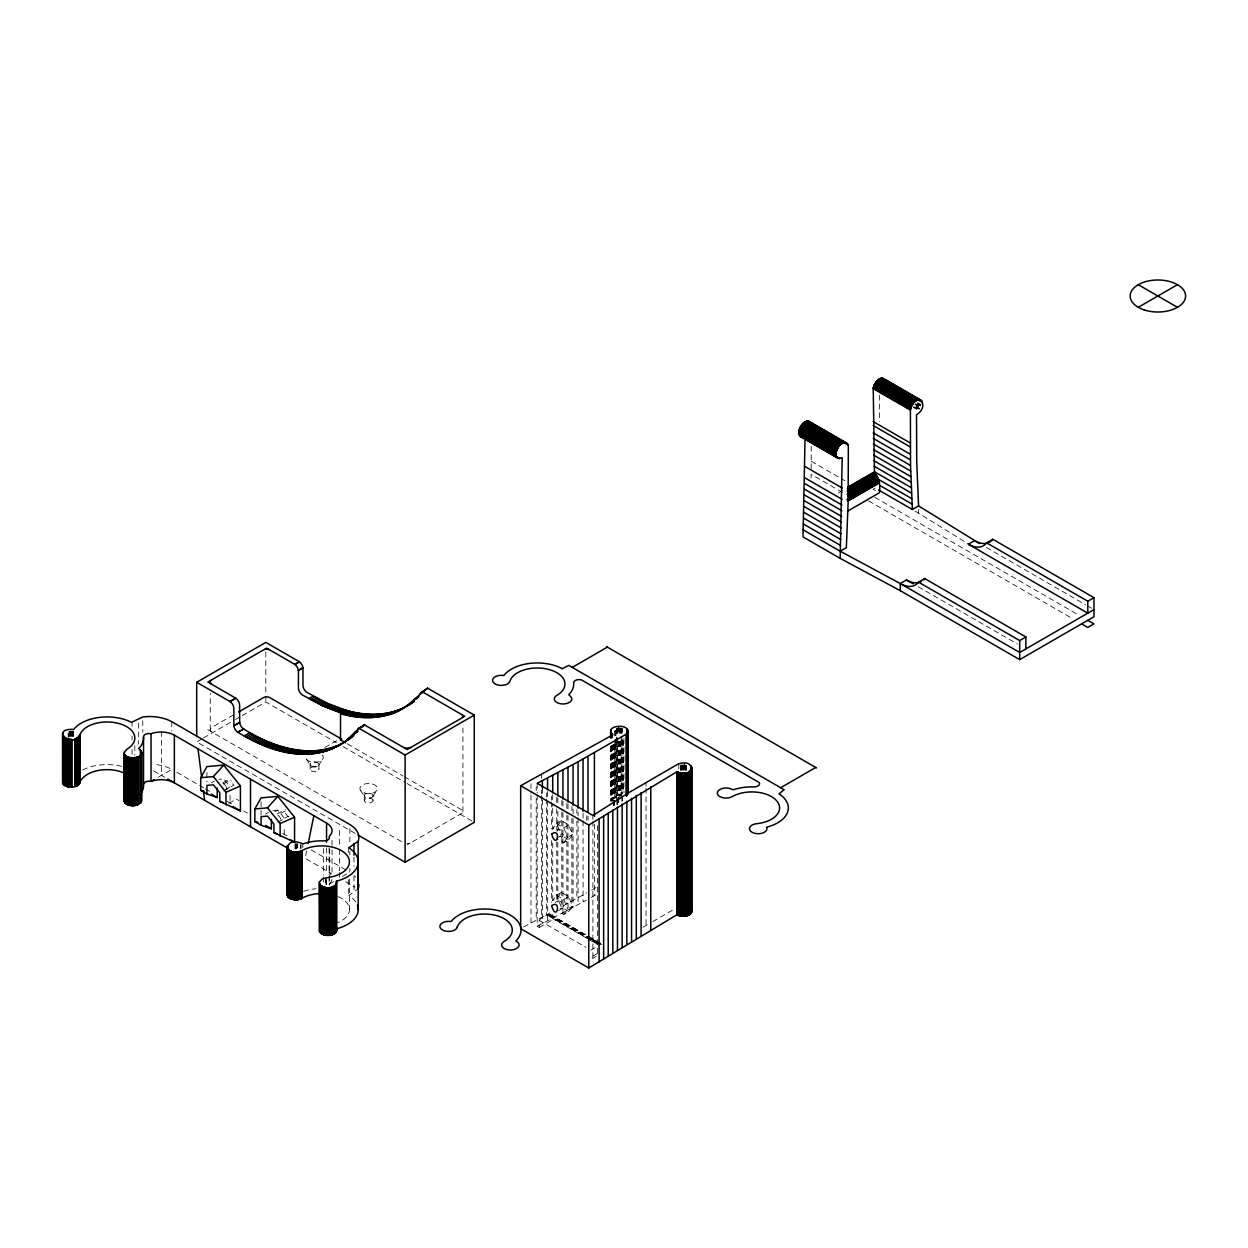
<?xml version="1.0" encoding="UTF-8"?>
<svg xmlns="http://www.w3.org/2000/svg" width="1248" height="1248" viewBox="0 0 1248 1248"><rect width="100%" height="100%" fill="white"/><g stroke="black" fill="none" stroke-linecap="round" stroke-linejoin="round"><path stroke-width="0.75" stroke-dasharray="5 3.75" d="M210.257 729.799L210.257 693.436M284.248 834.335L284.248 826.706M462.93 811.668L462.93 725.962M811.2 468.64L811.216 445.77M811.06 478.124L811.122 474.318L844.896 493.818M556.998 831.308L557.903 829.312L560.087 829.53L563.176 834.865L562.567 836.644L556.904 839.951M306.649 850.886L305.136 858.296L331.406 873.522M563.051 907.436L563.144 906.157M557.216 901.836C559.51 898.919 563.066 903.536 563.144 906.048M318.614 765.336L322.702 759.08M372.762 796.598L376.849 790.343M561.319 820.654L556.374 823.508L552.661 828.797L557.606 825.926L561.319 820.654L568.76 824.944L572.473 834.506L568.76 839.795L563.8 842.65L559.338 840.076M563.8 842.65L567.512 837.377L572.473 834.506M561.319 892.382L556.374 895.237L552.661 900.526L557.606 897.655L561.319 892.382L568.76 896.657L572.473 906.235L568.76 911.524L563.8 914.378L559.338 911.804M563.8 914.378L567.512 909.09L572.473 906.235M562.754 908.123L556.904 911.68M355.774 902.008A36.488 21.06 0 0 0 348.816 895.456L358.114 888.95M597.262 953.566L590.834 957.278L592.894 958.464L597.449 955.469L597.449 824.086M407.191 844.849L410.062 843.008M642.876 927.264L649.444 923.442M591.209 897.437L597.761 893.677M233.594 714.854L211.957 727.334A5.834 3.37 0 0 0 211.957 732.108L403.057 842.462M201.755 738.988L196.7 741.905L356.382 834.101M203.44 738.005L233.782 720.486M235.482 719.519L240.536 716.602M242.221 715.619L265.824 702L336.43 742.747M158.449 777.098L171.787 769.392A31.871 18.408 0 0 0 153.192 764.322M211.349 782.839L214.297 781.139M222.955 782.792L230.334 778.534M223.673 783.869L231.036 779.61M225.685 789.422L230.1 786.864L223.673 778.861L218.852 779.298M223.673 791.014L233.984 785.054A4.384 2.527 60 0 1 230.911 780.078M228.93 803.275L236.293 799.016L239.054 800.608M265.481 814.102L268.429 812.401M274.872 811.824L277.82 810.124L284.248 818.126L281.299 819.827M277.103 814.055L284.482 809.796M285.184 810.872L277.82 815.131A4.384 2.527 60 0 1 280.909 820.482M838.36 493.054L845.052 489.185M277.82 822.276L288.132 816.317M875.238 488.062L873.163 489.247L876.268 491.041M333.544 881.618L329.098 884.177A5.554 3.198 0 0 1 329.347 884.692M342.436 876.486L349.846 872.196L349.846 868.39M556.374 823.508L563.8 827.798L568.76 824.944M556.374 838.36L561.319 835.505L568.76 839.795M555.22 902.585L557.903 901.04M556.374 895.237L563.8 899.527L568.76 896.657M523.614 926.983L549.947 913.006M591.677 890.058L598.229 886.267M537.186 794.914L537.186 926.297L539.245 927.482L539.245 920.338C541.18 917.093 553.816 910.541 553.691 919.152L586.981 938.371M539.245 927.482L553.691 919.152M590.834 950.134L599.414 945.188M652.813 921.508L674.653 908.965M561.818 812.042L561.818 906.703L586.763 892.897M324.932 747.396L337.553 740.329M537.186 926.297L586.373 900.198M562.271 836.862L560.087 836.644M562.271 908.591L560.087 908.372M272.984 810.56L277.82 810.124M207.839 729.721L211.021 731.39M917.514 402.714L920.899 404.664M917.436 403.12L920.821 405.07M917.358 403.525L920.728 405.475M917.249 403.946L920.618 405.896M915.283 403.806L918.668 405.756M915.127 404.227L918.512 406.177M914.971 404.648L918.341 406.598M916.266 406.442L919.651 408.392M916.063 406.864L919.433 408.798M915.845 407.254L919.214 409.204M913.91 406.676L917.296 408.626M913.661 407.066L917.046 409.016M913.411 407.441L916.781 409.391M986.341 547.435L1085.573 604.734M1087.258 605.701L1092.296 608.618M915.19 511.134L967.98 543.707M874.848 497.359L1077.726 614.5M811.247 461.276L845.005 480.776M868.655 500.932L1073.218 619.039M918.232 586.763L1017.463 644.046M347.24 743.761L402.761 775.819M404.446 776.786L461.651 809.827A4.384 2.527 0 0 1 461.651 813.4L411.31 842.462A5.834 3.37 0 0 1 407.051 843.445M343.153 746.632L405.335 782.543M407.02 783.51L474.256 822.323M568.76 911.524L561.319 907.234L557.606 897.655M550.867 914.784L601.567 943.847M550.306 914.737L600.522 943.566M550.025 914.737L589.961 937.794M591.427 938.652L601.614 944.533M549.416 914.815L598.213 942.77M549.104 914.893L600.694 944.674M548.792 914.987L590.398 939.011M591.833 939.838L600.382 944.767M548.465 915.112L596.887 943.051M548.153 915.236L598.073 944.065M547.825 915.392L597.745 944.221M588.635 939.323L596.965 944.128M539.245 920.338L585.842 947.248M176.826 772.309L203.705 787.831M205.39 788.798L212.098 792.667M227.23 801.403L233.938 805.288M244.015 811.106L247.385 813.041M282.656 833.414L287.695 836.316M311.22 849.888L346.492 870.262M153.644 770.905L164.627 777.239M345.68 881.774L355.009 887.156M360.5 790.343L364.588 796.598M306.353 759.08L310.44 765.336M563.8 827.798L567.512 837.377M557.606 825.926L561.319 835.505M563.8 899.527L567.512 909.09M918.575 509.496L918.575 513.068M879.372 395.257L879.372 421.746M686.322 765.352L686.322 771.155M685.885 765.274L685.885 771.061M685.448 765.196L685.448 770.999M684.996 765.133L684.996 770.936M684.544 763.152L684.544 770.874M684.091 765.055L684.091 770.843M683.639 765.024L683.639 770.827M683.171 765.024L683.171 770.812M682.718 765.024L682.718 770.827M682.266 765.055L682.266 770.843M681.798 765.086L681.798 770.874M681.361 765.133L681.361 770.936M680.909 765.196L680.909 770.999M680.472 765.274L680.472 771.061M678.787 763.776L678.787 769.564M646.027 782.449L646.027 786.318M646.027 788.252L646.027 925.423M623.953 738.551L623.953 792.652M623.563 740.345L623.563 792.511M623.158 740.22L623.158 792.386M622.736 740.095L622.736 792.262M622.315 728.411L622.315 732.28M622.315 740.002L622.315 794.102M622.315 796.037L622.315 801.824M621.878 728.317L621.878 734.12M621.878 736.055L621.878 794.009M621.878 795.943L621.878 801.746M621.442 728.239L621.442 737.911M621.442 739.83L621.442 797.8M621.005 728.177L621.005 737.849M621.005 739.768L621.005 797.737M620.552 728.13L620.552 733.933M620.552 741.655L620.552 795.756M620.084 728.099L620.084 733.902M620.084 741.624L620.084 795.725M619.632 728.083L619.632 733.871M619.632 741.608L619.632 795.709M619.18 728.068L619.18 733.871M619.18 741.593L619.18 799.562M618.712 726.149L618.712 733.871M618.712 741.608L618.712 795.709M618.712 797.628L618.712 803.431M618.259 726.164L618.259 733.902M618.259 741.624L618.259 795.725M618.259 797.659L618.259 803.447M617.807 728.13L617.807 733.933M617.807 741.655L617.807 795.756M617.807 797.69L617.807 803.478M617.354 728.177L617.354 735.914M617.354 737.849L617.354 797.737M617.354 799.672L617.354 805.459M616.902 728.239L616.902 735.977M616.902 737.911L616.902 797.8M616.902 799.734L616.902 805.522M616.465 728.317L616.465 739.908M616.465 741.842L616.465 801.746M616.028 730.345L616.028 738.067M616.028 740.002L616.028 797.956M615.607 730.439L615.607 742.03M615.607 743.964L615.607 798.065M615.186 730.548L615.186 742.154M615.186 744.073L615.186 796.24M614.796 730.688L614.796 738.41M614.796 740.345L614.796 796.38M614.406 744.338L614.406 798.439M614.406 800.374L614.406 806.177M614.016 744.494L614.016 798.595M614.016 800.53L614.016 806.317M613.657 744.65L613.657 798.751M613.657 800.686L613.657 806.489M613.314 744.822L613.314 798.923M613.314 800.857L613.314 806.66M612.971 745.009L612.971 801.044M612.659 745.196L612.659 801.232M612.362 745.399L612.362 800.077M612.082 745.618L612.082 799.874M611.816 745.555L611.816 799.937M611.582 745.321L611.582 800.155M611.364 746.288L611.364 801.122M611.161 746.538L611.161 800.888M610.834 746.288L610.834 801.122M610.412 746.398L610.412 801.029M594.407 824.132L594.407 895.627M592.894 815.49L592.894 819.359M592.894 821.293L592.894 958.464M588.026 816.176L588.026 820.045M586.763 815.615L586.763 821.402M583.066 813.166L583.066 818.969M583.066 820.903L583.066 902.039M578.074 812.074L578.074 815.927M578.074 817.861L578.074 904.816M576.872 809.593L576.872 813.462M576.872 821.184L576.872 898.466M573.05 809.016L573.05 816.754M573.05 818.672L573.05 907.561M571.88 806.567L571.88 810.42M571.88 818.158L571.88 901.228M568.012 804.024L568.012 813.68M568.012 815.615L568.012 910.291M566.873 803.509L566.873 813.166M566.873 815.1L566.873 903.973M562.942 800.935L562.942 810.592M562.942 812.526L562.942 912.99M561.818 800.452L561.818 810.108M557.84 797.831L557.84 803.634M557.84 811.356L557.84 830.684M557.84 842.275L557.84 902.164M556.748 797.363L556.748 807.019M556.748 808.954L556.748 830.201M556.748 841.792L556.748 901.696M552.724 794.711L552.724 806.302M552.724 808.236L552.724 829.499M552.724 843.024L552.724 900.978M552.724 914.503L552.724 918.372M551.647 796.193L551.647 800.062M551.647 801.98L551.647 829.031M551.647 840.637L551.647 902.46M547.56 791.575L547.56 799.313M547.56 801.247L547.56 921.024M546.53 793.073L546.53 796.942M546.53 798.876L546.53 914.8M542.381 788.424L542.381 798.08M542.381 800.015L542.381 923.676M541.382 774.478L541.382 778.346M541.382 789.937L541.382 793.806M541.382 795.74L541.382 917.452M537.186 783.323L537.186 792.979M536.203 786.786L536.203 790.655M536.203 798.377L536.203 920.104M530.993 783.619L530.993 793.276M530.993 795.21L530.993 922.724M373.058 795.678A4.384 2.527 0 0 1 366.491 797.878A4.384 2.527 0 0 1 366.491 793.494A4.384 2.527 0 0 1 373.058 795.678L373.058 800.452A4.384 2.527 0 0 1 366.491 802.636A4.384 2.527 0 0 1 366.491 798.268A4.384 2.527 0 0 1 373.058 800.452M364.291 795.678L364.291 800.452M353.98 857.017L353.98 866.549M353.98 876.08L353.98 891.337M349.846 828.36L349.846 841.698M349.846 851.23L349.846 855.052M349.44 879.06L349.44 909.558M348.301 847.486L348.301 853.211M348.301 879.902L348.301 895.144M339.472 830.528L339.472 847.688M339.472 849.592L339.472 870.574M339.472 872.477L339.472 878.186M332.03 840.278L332.03 847.907M332.03 849.81L332.03 872.695M329.456 848.999L329.456 885.222M329.098 847.969L329.098 874.645M329.098 876.564L329.098 884.177A18.767 10.826 0 0 0 331.906 879.622M326.555 847.844L326.555 870.714A18.767 10.826 0 0 1 331.001 874.817M326.524 879.575L326.524 885.284M326.071 879.622L326.071 885.347M325.634 877.781L325.634 885.409M323.622 848.484L323.622 875.176M323.622 877.079L323.622 882.804M318.911 764.431L318.911 769.189A4.384 2.527 0 0 1 312.343 771.373A4.384 2.527 0 0 1 312.343 767.005A4.384 2.527 0 0 1 318.911 769.189M310.144 764.431L310.144 769.189M302.812 843.898L302.812 847.704M301.064 844.818L301.064 848.64M300.674 844.662L300.674 848.484M297.726 843.96L297.726 847.782M297.274 843.913L297.274 847.735M296.821 843.882L296.821 847.688M296.369 843.866L296.369 849.576M295.916 843.851L295.916 849.576M295.448 843.866L295.448 849.576M294.996 843.882L294.996 849.607M265.824 652.002L265.824 694.309M265.824 696.228L265.824 702M261.066 801.7L261.066 815.162M230.1 795.444L230.1 803.072M206.918 772.403L206.918 782.059M171.787 721.734L171.787 731.266M161.413 731.546L161.413 775.382M142.771 720.782L142.771 732.217M138.653 723.169L138.653 744.136M134.815 745.618L134.815 755.149M132.054 722.639L132.054 726.445M132.054 735.977L132.054 739.799M132.054 749.33L132.054 755.04M73.57 731.375L73.71 737.116M73.133 731.312L73.133 737.022M72.68 731.25L72.68 736.975M72.228 731.219L72.228 736.944M71.776 731.188L71.776 736.913M71.308 731.188L71.308 736.897M70.855 731.188L70.855 736.897M70.387 731.203L70.387 736.913M69.935 731.234L69.935 736.944M69.482 731.266L69.482 736.991M69.046 731.328L69.046 737.053M68.593 733.309L68.593 737.116M68.156 733.387L68.156 737.209M322.327 754.978A8.752 5.054 0 0 1 315.9 762.263A8.752 5.054 0 0 1 305.885 756.491M303.467 891.322A36.488 21.06 0 0 1 315.994 888.748M338.005 896.61A27.721 16.006 0 0 1 338.005 922.506M82.68 770A36.488 21.06 0 0 1 121.93 766.397M288.943 816.66A4.384 2.527 60 0 1 285.683 813.493A4.384 2.527 60 0 1 285.449 809.406M223.033 783.572A4.384 2.527 60 0 1 225.857 786.178M226.169 786.786A4.384 2.527 60 0 1 226.762 789.407M354.572 875.815A31.871 18.408 0 0 1 355.789 877.157M312.14 766.537A4.384 2.527 0 0 0 318.895 764.556A4.384 2.527 0 0 0 312.546 762.169A4.384 2.527 0 0 0 312.14 766.537M364.291 792.917A8.752 5.054 0 0 0 377.426 788.533A8.752 5.054 0 0 0 364.291 784.165A8.752 5.054 0 0 0 364.291 792.917"/><path stroke-width="1.5" d="M206.918 793.978L206.918 785.398L213.361 784.82L219.788 792.823L219.788 801.403L240.427 810.935L240.427 785.944L223.673 765.102L206.918 766.6L200.725 777.691L200.725 790.405L206.918 793.978L217.23 797.55L217.23 788.018M261.066 825.24L261.066 816.66L267.493 816.083L273.936 824.086L273.936 832.666L294.575 842.197L294.575 817.206L277.82 796.364L261.066 797.862L254.873 808.954L254.873 821.652L261.066 825.24L271.378 828.812L271.378 819.281M345.556 742.794L340.517 739.877L340.532 713.669L346.304 710.33C366.07 716.087 388.487 716.321 406.895 706.134M874.505 475.332L873.241 388.627C873.506 383.651 880.292 374.618 885.035 380.016M918.575 505.924L912.382 509.496L910.541 465.457L910.4 410.062C914.378 390.421 932.053 404.212 916.516 414.804L916.734 461.885L918.575 505.924L979.618 543.551M986.638 542.849L1087.788 601.24L1087.788 613.158L968.37 544.222A30.155 17.41 60 0 0 986.638 542.849L992.831 539.276L1093.981 597.667L1093.981 616.73L1019.694 659.63L900.276 590.678L840.154 558.355L803.01 536.905L805.054 438.157M840.154 558.355L842.197 457.72L838.048 458.281L800.67 436.706C795.116 431.558 803.696 417.581 810.42 422.432M837.814 458.156C830.996 452.743 844.069 435.989 848.328 445.895L848.172 501.462L846.347 547.622L840.154 551.195L803.01 529.76M124.176 800.015C124.426 808.844 145.486 806.77 140.462 798.018M319.316 882.196C320.221 890.183 337.693 889.621 336.539 881.135A36.488 21.06 0 0 0 348.816 847.798L358.114 841.292A31.871 18.408 0 0 0 349.846 824.538L171.787 721.734A31.871 18.408 0 0 0 142.771 716.976L131.492 722.342A36.488 21.06 0 0 0 73.757 729.425C49.078 728.068 72.821 750.344 80.309 733.84A27.721 16.006 0 0 1 120.323 723.918A27.721 16.006 0 0 1 127.686 748.706C112.694 760.874 152.802 760.594 138.684 748.519A36.488 21.06 0 0 0 143.52 736.882A5.554 3.198 0 0 1 151.039 733.715A18.767 10.826 0 0 1 174.361 735.181L326.555 823.056A18.767 10.826 0 0 1 329.098 836.519A5.554 3.198 0 0 1 323.622 840.871A36.488 21.06 0 0 0 303.467 843.664L302.812 843.898C282.516 834.46 283.967 860.137 303.155 849.997A27.721 16.006 0 0 1 346.07 854.256A27.721 16.006 0 0 1 328.879 877.36L322.405 878.764L319.316 882.196L319.41 931.18C322.436 937.654 337.568 936.78 336.539 928.793A36.488 21.06 0 0 0 357.396 905.174M457.314 927.014L457.439 926.718A27.721 16.006 0 0 1 497.141 915.782A27.721 16.006 0 0 1 505.159 940.758L504.847 941.008A8.752 5.054 0 0 0 503.412 948.028A8.752 5.054 0 0 0 515.502 949.042L517.702 947.7A8.752 5.054 0 0 0 515.861 941.008L516.157 940.586A36.488 21.06 0 0 0 501.119 911.29A36.488 21.06 0 0 0 451.23 921.476L451.043 921.539A8.752 5.054 0 0 0 440.092 925.252A8.752 5.054 0 0 0 447.112 931.367A8.752 5.054 0 0 0 457.314 927.014L457.361 926.749M308.178 843.476L313.872 815.693M520.666 785.71L588.775 825.022L676.978 771.732C693.935 779.891 697.039 757.692 678.023 764.057L630.131 791.887L592.894 815.49L537.186 783.323L578.074 761.826L626.278 734.183C634.343 722.686 602.113 724.558 612.971 734.776L520.666 785.71L520.666 928.684L588.775 967.996L676.978 914.706C681.424 918.138 695.12 915.86 690.768 908.591M63.04 780.094C60.622 788.908 78.874 789.703 80.309 781.498A27.721 16.006 0 0 1 124.535 773.214M320.174 928.091L319.41 931.18M287.726 892.85C285.636 900.541 298.709 901.29 303.155 897.655A27.721 16.006 0 0 1 320.252 893.568M340.532 713.669C355.805 718.021 372.341 719.316 387.769 714.917C404.399 711.578 415.022 697.601 427.612 688.163L474.256 715.104L474.256 822.323L405.116 862.243L358.051 835.068M427.612 688.163L420.95 692.624M364.712 724.542C354.728 729.877 348.691 741.296 337.756 746.039C329.16 750.766 319.472 753.371 309.707 754.042C284.029 755.711 259.288 745.399 237.775 732.264A5.834 3.37 60 0 1 233.875 725.884L233.844 708.521A5.834 3.37 60 0 0 230.084 701.594L196.7 682.297L196.7 736.133M362.435 727.038L364.307 724.776L403.057 747.146A5.834 3.37 0 0 0 411.31 747.146L461.651 718.084A4.384 2.527 0 0 0 461.651 714.511L421.84 691.501M200.725 777.691L213.361 776.568L223.673 765.102M254.873 808.954L267.493 807.83L277.82 796.364M348.442 739.736L349.612 738.91M408.143 705.432L414.133 701.501L407.191 705.682M264.638 649.444L266.635 648.118L269.116 649.615M346.024 741.281C313.591 760.672 273.14 747.614 243.563 728.926A5.834 3.37 60 0 1 239.647 722.545L239.616 705.182A5.834 3.37 60 0 0 235.856 698.256L211.957 684.45A5.834 3.37 0 0 1 211.957 679.676L263.531 649.912A4.384 2.527 0 0 1 269.724 649.912L294.294 664.076A5.834 3.37 60 0 1 298.428 671.221L298.428 687.929A5.834 3.37 60 0 0 302.562 695.089L322.764 705.9L341.765 713.248L340.72 712.655M410.717 747.443L407.191 749.533L403.65 747.443M196.7 682.297L265.824 642.392L298.849 661.456A5.834 3.37 60 0 1 302.968 668.6L302.968 685.308A5.834 3.37 60 0 0 307.102 692.468L327.304 703.279L346.304 710.33M229.897 701.485L235.669 698.147M230.084 701.594L235.856 698.256M238.586 711.968L263.531 697.57A4.384 2.527 0 0 1 269.724 697.57L341.749 739.159L340.517 739.877M233.86 725.665L239.632 722.327M233.875 725.884L239.647 722.545M154.003 779.672L151.039 781.373A5.554 3.198 0 0 0 143.52 784.54A36.488 21.06 0 0 1 140.416 794.212M237.775 732.264L243.563 728.926M237.962 732.373L243.75 729.035M244.156 735.946L249.928 732.607M308.755 698.662L313.295 696.041M245.918 736.944L251.69 733.606M310.502 699.66L315.042 697.039M247.666 737.927L253.453 734.588M312.265 700.627L316.805 698.006M249.428 738.863L255.2 735.54M314.012 701.579L318.552 698.958M251.176 739.783L256.963 736.46M315.775 702.499L320.315 699.878M252.923 740.688L258.71 737.35M317.522 703.388L322.062 700.768M254.686 741.546L260.458 738.208M319.27 704.262L323.809 701.641M256.433 742.388L262.205 739.05M321.017 705.089L325.556 702.468M258.18 743.2L263.952 739.861M322.764 705.9L327.304 703.279M259.927 743.98L265.699 740.641M324.511 706.68L329.051 704.059M261.659 744.728L267.446 741.39M326.258 707.444L330.798 704.824M263.406 745.462L269.178 742.123M327.99 708.162L332.53 705.541M265.138 746.164L270.925 742.825M329.737 708.864L334.277 706.243M266.869 746.819L272.657 743.496M331.469 709.535L336.008 706.914M268.601 747.474L274.373 744.136M333.2 710.174L337.74 707.554M270.332 748.082L276.104 744.744M334.916 710.783L339.456 708.162M272.048 748.66L277.82 745.337M336.632 711.376L341.172 708.755M273.764 749.221L279.536 745.883M338.348 711.922L342.888 709.301M275.465 749.752L281.252 746.413M340.049 712.452L344.604 709.831M277.181 750.251L282.953 746.912M278.881 750.719L284.653 747.38M342.233 714.137L348.005 710.798M280.566 751.156L286.338 747.817M343.918 714.574L349.705 711.235M282.251 751.561L288.038 748.223M345.602 714.995L351.39 711.656M283.936 751.951L289.708 748.613M347.287 715.369L353.075 712.031M285.605 752.294L291.392 748.956M348.956 715.728L354.744 712.39M287.274 752.622L293.046 749.284M350.626 716.04L356.413 712.702M288.928 752.918L294.715 749.58M352.295 716.336L358.067 712.998M290.581 753.184L296.369 749.845M353.933 716.602L359.72 713.263M292.235 753.418L298.007 750.079M355.586 716.836L361.358 713.497M293.857 753.62L299.645 750.282M357.224 717.038L362.996 713.7M295.495 753.792L301.267 750.454M358.847 717.21L364.619 713.887M297.102 753.948L302.89 750.61M360.454 717.366L366.241 714.028M298.709 754.057L304.496 750.719M362.076 717.475L367.848 714.137M300.316 754.151L306.088 750.812M363.667 717.569L369.455 714.23M301.907 754.198L307.679 750.859M365.258 717.616L371.03 714.293M303.482 754.229L309.27 750.89M366.834 717.647L372.622 714.308M305.058 754.229L310.83 750.89M368.41 717.647L374.182 714.308M306.618 754.198L312.39 750.859M369.97 717.616L375.742 714.277M308.162 754.135L313.934 750.797M371.514 717.553L377.302 714.215M309.707 754.042L315.479 750.703M373.058 717.46L378.83 714.121M311.22 753.917L317.008 750.578M374.587 717.335L380.359 714.012M312.733 753.761L318.521 750.438M376.1 717.194L381.872 713.856M314.246 753.589L320.018 750.251M377.598 717.007L383.37 713.669M315.728 753.371L321.516 750.048M357.599 729.206L363.386 725.868M379.096 716.804L384.868 713.466M317.21 753.137L322.998 749.798M380.562 716.555L386.35 713.232M420.014 693.794L424.336 691.283M318.677 752.872L324.464 749.533M382.028 716.29L387.816 712.951M320.128 752.575L325.915 749.237M354.697 732.607L357.599 730.938M383.495 715.993L389.267 712.655M321.578 752.248L327.35 748.909M353.699 733.699L358.036 731.188M384.93 715.666L390.702 712.327M322.998 751.889L328.786 748.55M352.669 734.76L357.006 732.248M386.35 715.307L392.137 711.968M416.036 698.178L418.922 696.509M324.418 751.499L330.19 748.16M351.64 735.79L354.526 734.12M387.769 714.917L393.541 711.594M414.991 699.208L417.877 697.538M325.822 751.093L331.594 747.755M350.579 736.788L353.465 735.119M389.173 714.511L394.945 711.173M413.93 700.206L416.816 698.537M327.194 750.641L332.982 747.302M349.502 737.771L353.824 735.259M390.562 714.059L396.334 710.72M328.567 750.173L334.355 746.834M348.395 738.722L352.732 736.211M391.934 713.591L397.706 710.252M329.924 749.658L335.712 746.335M347.287 739.643L353.059 736.304L346.148 740.548M393.292 713.092L399.064 709.753M410.639 703.061L413.525 701.392M331.266 749.128L337.054 745.805M394.633 712.561L400.405 709.223M409.516 703.966L413.837 701.454M332.608 748.566L339.69 744.65M343.84 742.248L350.782 738.067M395.959 712L403.042 708.068M335.213 747.365L346.991 740.563M398.564 710.783L411.793 703.154M1138.27 307.32L1177.472 284.684M848.063 487.063L873.163 472.571C879.918 476.627 880.37 485.924 879.356 492.82L847.564 511.181M848.39 487.25L873.491 472.758M848.718 487.469L873.818 472.976M847.361 488.67L874.13 473.21M847.688 488.92L874.458 473.46M848 489.185L874.77 473.741M848.312 489.481L875.082 474.022M848.609 489.778L875.378 474.318M847.236 491.057L875.69 474.646M847.532 491.384L875.971 474.973M847.813 491.728L876.268 475.316M848.094 492.086L876.533 475.66M848.359 492.461L876.798 476.034M848.624 492.835L877.063 476.408M847.189 494.177L877.313 476.798M847.423 494.582L877.547 477.188M847.642 494.972L877.765 477.594M847.86 495.378L877.984 478M848.063 495.799L878.171 478.405M848.234 496.205L878.358 478.826M848.406 496.626L878.53 479.232M848.562 497.047L878.686 479.653M848.702 497.468L878.826 480.074M848.827 497.874L878.951 480.496M847.267 499.262L879.06 480.901M358.535 728.021L405.116 755.009L474.256 715.104M847.361 499.668L879.154 481.322M847.423 500.074L879.216 481.728M847.486 500.479L879.278 482.134M847.532 500.885L879.325 482.524M847.564 501.259L879.356 482.914M572.255 667.384L607.324 647.135M840.154 551.195L900.276 583.534L906.469 579.961A30.155 17.41 60 0 0 918.512 582.613M968.37 544.222L974.563 540.634A30.155 17.41 60 0 0 988.073 542.864M900.276 590.678L900.276 583.534A30.155 17.41 60 0 0 918.544 582.161L924.737 578.588L1025.872 636.979L1025.872 648.898M918.544 582.161L1019.694 640.567L1025.872 636.979M1087.788 601.24L1093.981 597.667M780.671 787.722L815.755 767.458M1093.981 609.586L1019.694 652.47L900.276 583.534M211.442 680.02L207.839 682.063L211.442 684.107M462.446 717.444L464.74 716.305L462.15 714.854M562.068 668.741L568.792 665.387L784.134 789.719L778.97 793.837A36.488 21.06 0 0 1 766.693 827.174L766.568 827.206A8.752 5.054 0 0 1 759.034 833.711A8.752 5.054 0 0 1 749.471 828.235L750.313 826.457A8.752 5.054 0 0 1 757.13 823.664L759.034 823.399A27.721 16.006 0 0 0 776.225 800.296A27.721 16.006 0 0 0 733.309 796.037L732.857 796.224A8.752 5.054 0 0 1 720.72 797.051A8.752 5.054 0 0 1 718.973 790.062L721.282 788.798A8.752 5.054 0 0 1 732.248 789.469L733.621 789.688A36.488 21.06 0 0 1 753.761 786.895A5.554 3.198 0 0 0 759.252 782.558L581.178 679.754A5.554 3.198 0 0 0 573.674 682.921A36.488 21.06 0 0 1 568.838 694.559L569.228 695.339A8.752 5.054 0 0 1 570.383 701.672L568.183 703.014A8.752 5.054 0 0 1 556.078 702A8.752 5.054 0 0 1 557.528 694.996L557.84 694.73A27.721 16.006 0 0 0 550.462 669.958A27.721 16.006 0 0 0 510.448 679.879L509.995 680.987A8.752 5.054 0 0 1 505.144 684.918L502.07 685.402A8.752 5.054 0 0 1 492.586 679.879A8.752 5.054 0 0 1 503.724 675.511L503.849 675.527A36.488 21.06 0 0 1 561.647 668.366L562.193 668.678M225.982 804.976L225.982 792.277L240.427 785.944M280.129 836.238L280.129 823.524L294.575 817.206M803.135 437.034L800.67 436.706M200.725 790.405L203.83 790.998M254.873 821.652L257.977 822.26M219.788 801.403L223.22 802.589M273.936 832.666L277.368 833.851M1138.27 284.684L1177.472 307.32M883.272 378.378L921.336 400.358M882.476 378.206L921.882 400.967M881.899 378.206L922.178 401.466M881.587 378.238L918.934 399.797M881.291 378.284L919.043 400.078M880.979 378.362L922.506 402.34M880.667 378.456L917.81 399.906M880.339 378.565L917.483 400.015M880.027 378.706L917.171 400.156M879.7 378.862L916.843 400.312M879.372 379.049L916.516 400.483M879.044 379.236L916.188 400.686M878.717 379.454L915.876 400.904M878.405 379.688L915.548 401.138M878.077 379.938L915.236 401.388M877.765 380.219L914.909 401.653M877.453 380.5L914.597 401.95M877.157 380.796L914.3 402.246M876.845 381.124L913.988 402.558M876.564 381.451L913.708 402.901M876.268 381.794L913.411 403.244M876.002 382.153L913.146 403.588M875.722 382.512L912.865 403.962M875.472 382.886L912.616 404.336M875.222 383.276L912.366 404.726M874.988 383.666L912.132 405.116M874.77 384.072L911.914 405.522M874.552 384.478L911.695 405.928M874.349 384.899L911.508 406.333M874.177 385.304L911.321 406.754M874.006 385.726L911.149 407.176M873.85 386.147L910.993 407.581M873.709 386.568L910.853 408.002M873.584 386.974L910.728 408.424M873.475 387.395L910.619 408.845M873.382 387.816L910.525 409.25M873.304 388.222L910.447 409.656M873.241 388.627L910.4 410.062M873.163 421.574L910.307 443.024M873.179 425.521L910.322 446.971M873.226 432.822L910.369 454.272M873.288 438.422L910.447 459.872M873.397 444.007L910.541 465.457M873.522 449.576L910.666 471.026M873.678 455.13L910.822 476.58M808.954 421.294L847.018 443.274M808.158 421.122L847.564 443.882M807.581 421.122L847.86 444.382M807.269 421.138L847.985 444.647M806.972 421.2L844.116 442.634M844.724 442.993L848.094 444.943M806.66 421.262L843.804 442.712M806.348 421.356L843.492 442.806M806.021 421.481L843.164 442.931M873.865 460.668L911.009 482.118M805.693 421.621L842.852 443.056M805.381 421.777L842.525 443.227M805.054 421.949L842.197 443.399M804.726 422.152L841.87 443.602M804.398 422.37L841.542 443.804M804.086 422.604L841.23 444.038M803.759 422.854L840.902 444.304M803.447 423.119L840.59 444.569M803.135 423.415L840.278 444.85M802.823 423.712L839.982 445.162M802.526 424.024L839.67 445.474M802.23 424.351L839.389 445.801M801.949 424.694L839.093 446.144M874.084 466.175L911.227 487.625M801.668 425.053L838.828 446.503M801.403 425.428L838.547 446.862M801.154 425.802L838.297 447.252M800.904 426.192L838.048 447.626M800.67 426.582L837.814 448.032M800.436 426.988L837.595 448.422M800.233 427.393L837.377 448.828M800.03 427.799L837.174 449.249M799.843 428.22L837.002 449.654M874.333 471.682L911.477 493.116M799.687 428.626L836.831 450.076M799.531 429.047L836.675 450.497M799.391 429.468L836.534 450.918M799.266 429.889L836.41 451.339M799.157 430.31L836.3 451.745M799.063 430.716L836.207 452.166M798.985 431.122L836.129 452.572M798.923 431.527L836.066 452.977M798.892 431.917L836.035 453.367M798.86 432.307L836.004 453.757M798.845 432.697L836.004 454.132M798.86 433.056L836.004 454.506M798.892 433.415L836.035 454.865M877.984 479.107L911.742 498.607M798.923 433.774L836.066 455.208M798.985 434.101L836.129 455.551M799.063 434.429L836.207 455.863M799.157 434.725L836.3 456.175M799.266 435.022L839.67 458.562M799.531 435.552L839.389 458.562M799.843 436.02L838.828 458.515M879.965 485.534L912.054 504.067M878.608 490.012L912.382 509.496M1087.788 620.303L1093.981 623.875L1087.788 627.448L1081.595 623.875M805.054 466.549L842.197 487.984M804.944 477.89L842.088 499.34M804.835 483.6L841.979 505.05M804.71 489.31L841.854 510.76M804.554 495.05L841.698 516.485M804.367 500.791L841.511 522.241M804.149 506.563L841.292 527.998M803.899 512.335L841.058 533.785M803.634 518.123L840.778 539.573M906.469 579.961L913.193 583.846M803.338 523.942L840.481 545.376M606.512 646.651L816.582 767.941M211.349 794.149L217.23 797.55M233.048 806.676L240.427 810.935M265.481 825.396L271.378 828.812M290.144 839.639L294.575 842.197M167.856 779.095L286.931 847.782M267.493 807.83L280.129 823.524M213.361 776.568L225.982 792.277M336.414 881.166L336.414 931.772M810.576 422.666L811.044 423.805M197.98 748.784L201.677 777.395M203.393 790.733L204.625 800.28M1019.694 640.567L1019.694 659.63M691.844 767.364L691.844 911.914M691.517 766.584L691.517 912.694M691.361 766.334L691.361 912.943M690.986 765.851L690.986 913.427M690.768 765.617L690.768 913.661M690.534 770.905L690.534 913.879M690.269 771.124L690.269 914.098M689.988 771.342L689.988 914.316M689.692 771.545L689.692 914.519M689.38 771.732L689.38 914.706M689.052 771.919L689.052 914.893M688.693 772.091L688.693 915.065M688.334 772.247L688.334 915.221M687.96 772.403L687.96 915.377M687.554 772.543L687.554 915.517M687.164 772.668L687.164 915.642M686.743 772.777L686.743 915.751M686.322 772.886L686.322 915.86M685.885 772.964L685.885 915.938M685.448 773.042L685.448 916.016M684.996 773.105L684.996 916.079M684.544 773.152L684.544 916.126M684.091 773.183L684.091 916.157M683.639 773.214L683.639 916.188M683.171 773.214L683.171 916.188M682.718 773.214L682.718 916.188M682.266 773.183L682.266 916.157M681.798 773.152L681.798 916.126M681.361 773.105L681.361 916.079M680.909 773.042L680.909 916.016M680.472 772.964L680.472 915.938M680.035 772.886L680.035 915.86M679.614 772.777L679.614 915.751M679.193 772.668L679.193 915.642M678.787 772.543L678.787 915.517M678.397 772.403L678.397 915.377M678.023 772.247L678.023 915.221M677.664 772.091L677.664 915.065M677.305 771.919L677.305 914.893M676.978 771.732L676.978 914.706M650.77 786.864L650.77 929.838M641.098 792.574L641.098 935.548M636.308 795.46L636.308 938.434M631.55 798.361L631.55 941.335M627.838 730.408L627.838 793.822M627.65 729.893L627.65 794.336M627.37 729.394L627.37 794.851M627.182 729.144L627.182 795.085M626.995 733.496L626.777 795.569M626.824 801.263L626.824 944.237M626.527 733.964L626.527 795.787M626.278 734.183L626.278 796.006M622.128 804.196L622.128 947.17M617.464 807.144L617.464 950.118M612.83 810.092L612.83 953.066M611.816 733.964L611.816 737.818M611.582 733.73L611.582 737.599M611.364 733.496L611.364 737.365M610.99 733.013L611.161 737.131M610.834 729.643L610.709 737.615M610.6 730.142L610.6 737.88M608.213 813.072L608.213 956.046M603.642 816.067L603.642 959.041M599.087 819.062L599.087 962.036M594.407 752.653L594.407 816.41M588.775 825.022L588.775 967.996M588.026 756.288L588.026 812.323M583.066 759.065L583.066 811.231M578.074 761.826L578.074 808.205M573.05 764.572L573.05 805.147M568.012 767.302L568.012 802.09M562.942 770.016L562.942 799.001M557.84 772.715L557.84 795.896M552.724 775.398L552.724 792.776M547.56 778.05L547.56 789.641M542.381 780.702L542.381 788.424M405.116 755.009L405.116 862.243M358.192 861.9L358.192 909.558M358.114 841.292L358.114 888.95A31.871 18.408 0 0 0 358.831 884.442M353.98 843.679L353.98 855.114M336.664 881.759L336.632 931.258M336.274 884.364L336.102 932.272M335.915 884.863L335.915 932.521M335.696 885.097L335.696 932.755M335.462 885.316L335.462 932.974M335.213 885.55L335.213 933.208M334.948 885.752L334.948 933.41M334.651 885.955L334.651 933.613M334.339 886.158L334.339 933.816M334.012 886.345L334.012 934.003M333.668 886.517L333.668 934.175M333.31 886.673L333.31 934.346M332.935 886.829L332.935 934.487M332.561 886.969L332.561 934.627M332.155 887.11L332.155 934.768M331.75 887.219L331.75 934.877M331.328 887.328L331.328 934.986M330.892 887.422L330.892 935.08M330.455 887.5L330.455 935.158M330.018 887.562L330.018 935.22M329.566 887.624L329.566 935.282M329.113 887.656L329.113 935.314M328.661 887.687L328.661 935.345M328.193 887.702L328.193 935.36M327.74 887.702L327.74 935.36M327.272 887.687L327.272 935.345M326.82 887.656L326.82 935.314M326.555 823.056L326.555 842.119M326.368 887.609L326.368 935.267M325.931 887.546L325.931 935.204M325.478 887.484L325.478 935.142M325.042 887.39L325.042 935.048M324.62 887.297L324.62 934.955M324.199 887.188L324.199 934.846M323.794 887.063L323.794 934.721M323.404 886.938L323.404 934.596M323.014 886.782L323.014 934.44M322.655 886.626L322.655 934.284M322.296 886.454L322.296 934.112M321.953 886.283L321.953 933.941M321.641 886.096L321.641 933.754M321.329 885.893L321.329 933.551M321.048 885.69L321.048 933.348M320.783 885.472L320.783 933.13M320.533 885.253L320.533 932.911M320.315 885.019L320.315 932.677M320.112 884.785L320.112 932.443M319.769 884.286L319.925 932.194M319.504 883.787L319.628 931.694M302.11 850.574L302.11 898.232M301.766 850.762L301.766 898.42M301.423 850.933L301.423 898.591M301.064 851.089L301.064 898.747M300.674 851.245L300.674 898.903M300.284 851.386L300.284 899.044M299.879 851.51L299.879 899.168M299.473 851.62L299.473 899.278M299.052 851.729L299.052 899.387M298.615 851.807L298.615 899.465M298.178 851.885L298.178 899.543M297.726 851.947L297.726 899.605M297.274 851.994L297.274 899.652M296.821 852.025L296.821 899.699M296.369 852.056L296.369 899.714M295.916 852.056L295.916 899.714M295.448 852.056L295.448 899.714M294.996 852.025L294.996 899.699M294.544 851.994L294.544 899.652M294.091 851.947L294.091 899.605M293.639 851.885L293.639 899.543M293.202 851.807L293.202 899.465M292.765 851.729L292.765 899.387M292.344 851.62L292.344 899.278M291.938 851.51L291.938 899.168M291.533 851.386L291.533 899.044M291.143 851.245L291.143 898.903M290.768 851.089L290.768 898.747M290.394 850.933L290.394 898.591M290.051 850.762L290.051 898.42M289.723 850.574L289.723 898.232M289.396 850.387L289.396 898.045M289.099 850.184L289.099 897.842M288.818 849.982L288.818 897.64M288.569 849.763L288.569 897.421M288.319 849.529L288.319 897.187M288.101 849.295L288.101 896.953M287.726 848.812L287.914 896.719M287.586 845.442L287.586 896.22M287.446 845.692L287.446 895.97M287.196 846.472L287.196 895.19M250.505 779.095L250.505 826.753M174.361 735.181L174.361 782.839L172.786 782.028A18.767 10.826 0 0 0 151.039 781.373L151.039 733.715M143.52 736.882L143.52 784.54M141.632 752.622L141.632 800.81M141.445 751.826L141.445 801.59M141.211 751.327L141.211 802.105M140.884 750.828L140.884 802.604M140.681 750.594L140.681 802.838M140.462 750.36L140.462 803.072M140.228 755.633L140.228 803.291M138.029 756.974L138.029 804.632M137.654 757.13L137.654 804.788M137.264 757.255L137.264 804.913M136.859 757.396L136.859 805.054M136.453 757.505L136.453 805.163M136.016 757.598L136.016 805.256M135.595 757.692L135.595 805.35M135.158 757.77L135.158 805.428M134.706 757.832L134.706 805.49M134.254 757.879L134.254 805.537M133.801 757.91L133.801 805.568M133.349 757.926L133.349 805.584M132.881 757.942L132.881 805.6M132.428 757.926L132.428 805.584M131.976 757.91L131.976 805.568M131.508 757.879L131.508 805.537M131.056 757.832L131.056 805.49M130.619 757.77L130.619 805.428M130.182 757.692L130.182 805.35M129.745 757.598L129.745 805.256M129.324 757.505L129.324 805.163M128.903 757.396L128.903 805.054M128.513 757.255L128.513 804.913M128.107 757.13L128.107 804.788M127.733 756.974L127.733 804.632M127.374 756.818L127.374 804.476M127.031 756.647L127.031 804.305M126.688 756.46L126.688 804.118M126.376 756.272L126.376 803.93M126.079 756.07L126.079 803.728M125.798 755.851L125.798 803.509M125.533 755.633L125.533 803.291M125.299 755.414L125.299 803.072M125.081 755.18L125.081 802.838M124.706 754.697L124.878 802.604M124.55 754.447L124.55 802.105M124.238 753.667L124.426 801.856M124.176 752.357L124.176 801.076M79.778 735.212L79.778 782.87M79.685 735.462L79.576 783.385M79.435 735.977L79.279 783.884M79.092 736.46L79.092 784.118M78.889 736.71L78.889 784.368M78.671 736.928L78.671 784.586M78.421 737.162L78.421 784.82M78.156 737.381L78.156 785.039M77.86 737.584L77.86 785.242M77.563 737.786L77.563 785.444M77.236 737.974L77.236 785.632M76.908 738.145L76.908 785.803M76.549 738.317L76.549 785.975M76.175 738.473L76.175 786.131M75.8 738.613L75.8 786.271M75.41 738.754L75.41 786.412M74.989 738.878L74.989 786.536M71.916 739.362L71.916 787.02M71.464 739.378L71.464 787.036M71.011 739.393L71.011 787.051M70.543 739.378L70.543 787.036M70.091 739.346L70.091 787.004M69.638 739.315L69.638 786.973M69.186 739.253L69.186 786.911M68.749 739.19L68.749 786.848M68.312 739.112L68.312 786.77M67.876 739.019L67.876 786.677M67.454 738.91L67.454 786.568M67.049 738.8L67.049 786.458M66.643 738.66L66.643 786.318M66.253 738.52L66.253 786.178M65.879 738.364L65.879 786.022M65.52 738.208L65.52 785.866M65.177 738.036L65.177 785.694M64.849 737.849L64.849 785.507M64.553 737.646L64.553 785.304M64.256 737.443L64.256 785.101M63.976 737.225L63.976 784.883M63.726 737.006L63.726 784.664M63.492 736.788L63.492 784.446M63.102 736.304L63.289 784.212M62.884 732.685L62.93 783.713M62.743 732.935L62.774 783.463M62.525 733.45L62.556 782.948M921.336 581.568A30.155 17.41 60 0 1 919.963 582.192M924.737 578.588A30.155 17.41 60 0 1 923.723 579.758M992.831 539.276A30.155 17.41 60 0 1 989.43 542.256M551.647 833.992C556.655 851.339 561.803 826.972 551.647 833.992M551.647 905.72C556.655 923.068 561.803 898.7 551.647 905.72M299.395 661.814L294.856 664.435L299.395 661.814M302.905 667.711L298.397 670.566L302.905 667.711M1144.01 309.863A27.721 16.006 0 0 0 1185.6 296.01A27.721 16.006 0 0 0 1144.01 282.142A27.721 16.006 0 0 0 1144.01 309.863"/></g></svg>
